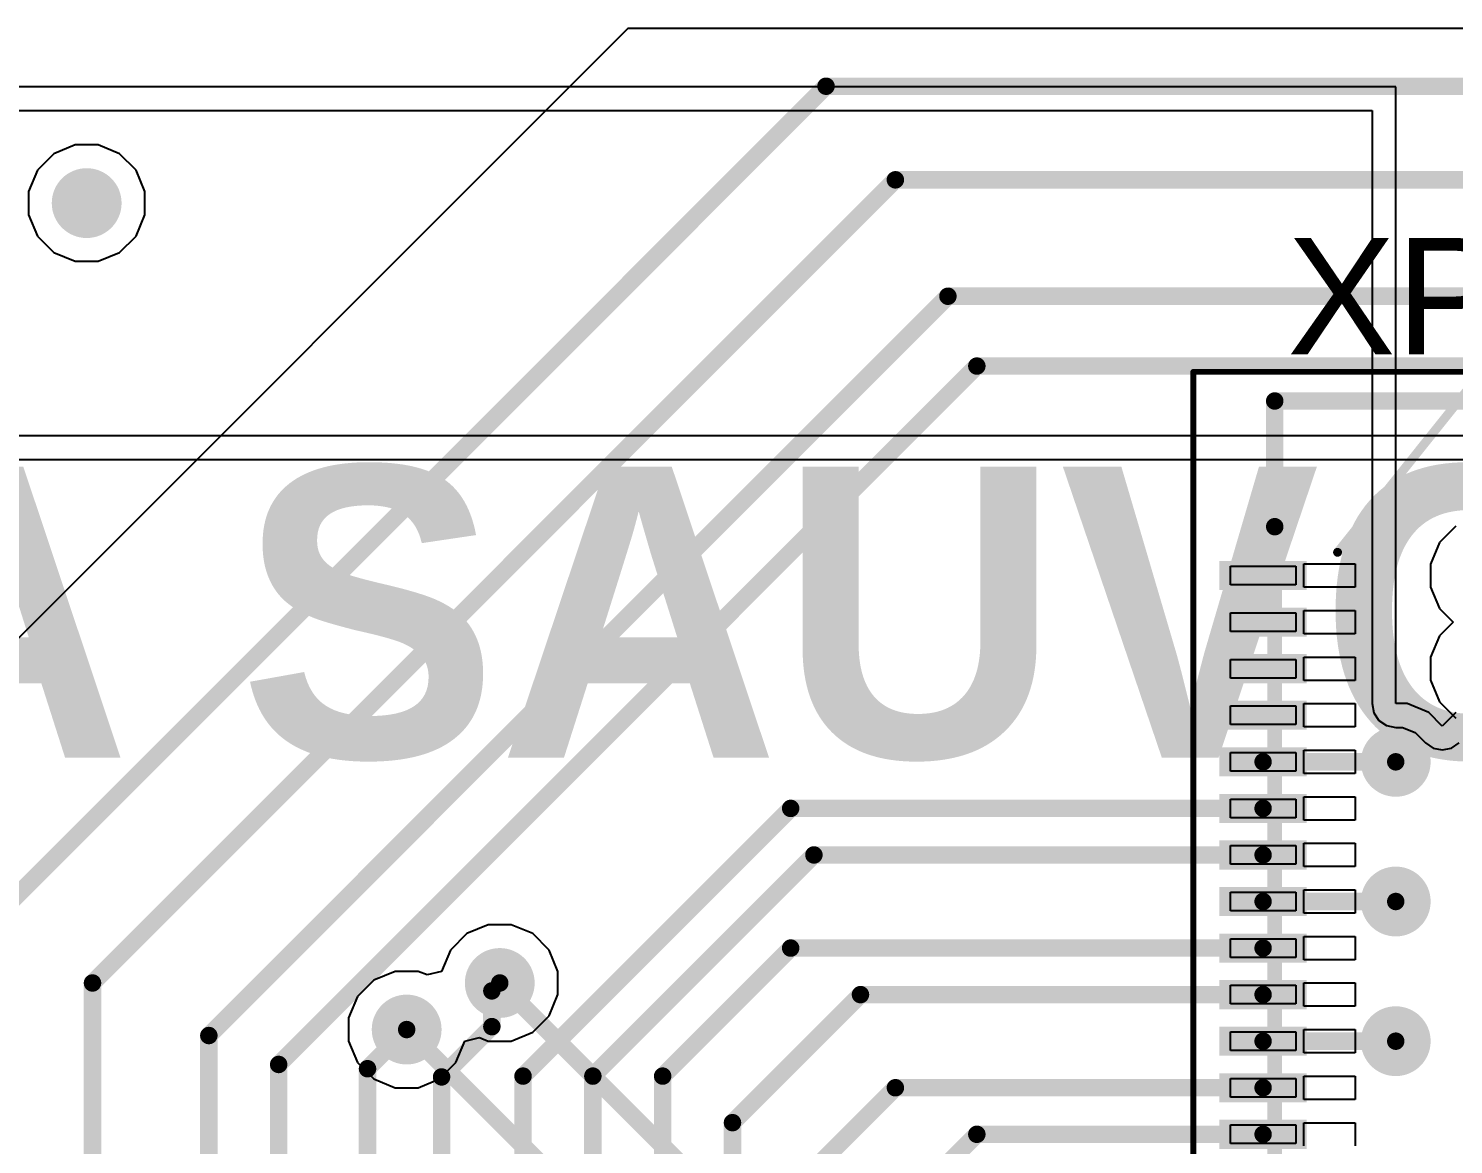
# Model space of a CAD drawing. Header units: inches. Extents: x 0 to 110, y 0 to 95.
# Drawn here: x 60.25 to 72.5, y 75.91 to 85.5 of the extents above; entities that cross this region are included whole.
import ezdxf

# ---------------------------------------------------------------- set-up
doc = ezdxf.new("R2010")
doc.units = ezdxf.units.IN
for name, color, linetype in [('Bottom Layer', 5, 'Continuous'), ('Int1', 16, 'Continuous'), ('Int2', 76, 'Continuous'), ('Mechanical 13', 56, 'Continuous'), ('Top Courtyard', 56, 'Continuous'), ('Top Layer', 1, 'Continuous'), ('Top Overlay', 2, 'Continuous'), ('Top Paste', 8, 'Continuous'), ('Top Solder', 216, 'Continuous'), ('Via Holes', 16, 'Continuous')]:
    doc.layers.add(name, color=color, linetype=linetype)
doc.styles.add('Arial', font='', dxfattribs={"height": 0.2})
doc.styles.add('Century Gothic_Bold', font='', dxfattribs={"height": 0.2})
doc.styles.get('Arial').set_extended_font_data('Arial')
doc.styles.get('Century Gothic_Bold').set_extended_font_data('Century Gothic', bold=True)

# ---------------------------------------------------------------- blocks, each defined once
blk = doc.blocks.new('DF40C_40DS_1029')
at = {"layer": 'Top Layer'}
for points in [[(-1.10000034, 1.89000003), (-0.90000074, 1.89000003), (-0.90000074, 1.18999889), (-1.10000034, 1.18999889)], [(-0.6999985999999999, 1.89000003), (-0.499999, 1.89000003), (-0.499999, 1.18999889), (-0.6999985999999999, 1.18999889)], [(-0.2999994, 1.89000003), (-0.0999998, 1.89000003), (-0.0999998, 1.18999889), (-0.2999994, 1.18999889)], [(0.0999998, 1.89000003), (0.2999994, 1.89000003), (0.2999994, 1.18999889), (0.0999998, 1.18999889)], [(0.499999, 1.89000003), (0.6999985999999999, 1.89000003), (0.6999985999999999, 1.18999889), (0.499999, 1.18999889)], [(0.90000074, 1.89000003), (1.10000034, 1.89000003), (1.10000034, 1.18999889), (0.90000074, 1.18999889)], [(1.29999994, 1.89000003), (1.49999954, 1.89000003), (1.49999954, 1.18999889), (1.29999994, 1.18999889)], [(1.69999914, 1.89000003), (1.89999874, 1.89000003), (1.89999874, 1.18999889), (1.69999914, 1.18999889)], [(2.10000088, 1.89000003), (2.30000048, 1.89000003), (2.30000048, 1.18999889), (2.10000088, 1.18999889)], [(2.50000008, 1.89000003), (2.69999968, 1.89000003), (2.69999968, 1.18999889), (2.50000008, 1.18999889)], [(2.89999928, 1.89000003), (3.09999888, 1.89000003), (3.09999888, 1.18999889), (2.89999928, 1.18999889)], [(3.300001019999999, 1.89000003), (3.50000062, 1.89000003), (3.50000062, 1.18999889), (3.300001019999999, 1.18999889)], [(3.70000022, 1.89000003), (3.89999982, 1.89000003), (3.89999982, 1.18999889), (3.70000022, 1.18999889)]]:
    blk.add_hatch(color=1, dxfattribs=at).paths.add_polyline_path(points)
at = {"layer": 'Top Solder'}
for points in [[(-1.12500156, 1.91500125), (-0.87499952, 1.91500125), (-0.87499952, 1.16499767), (-1.12500156, 1.16499767)], [(-0.72499982, 1.91500125), (-0.47499778, 1.91500125), (-0.47499778, 1.16499767), (-0.72499982, 1.16499767)], [(-0.32500062, 1.91500125), (-0.07499858, 1.91500125), (-0.07499858, 1.16499767), (-0.32500062, 1.16499767)], [(0.07499858, 1.91500125), (0.32500062, 1.91500125), (0.32500062, 1.16499767), (0.07499858, 1.16499767)], [(0.47499778, 1.91500125), (0.72499982, 1.91500125), (0.72499982, 1.16499767), (0.47499778, 1.16499767)], [(0.87499952, 1.91500125), (1.12500156, 1.91500125), (1.12500156, 1.16499767), (0.87499952, 1.16499767)], [(1.27499872, 1.91500125), (1.52500076, 1.91500125), (1.52500076, 1.16499767), (1.27499872, 1.16499767)], [(1.67499792, 1.91500125), (1.92499996, 1.91500125), (1.92499996, 1.16499767), (1.67499792, 1.16499767)], [(2.07499966, 1.91500125), (2.3250017, 1.91500125), (2.3250017, 1.16499767), (2.07499966, 1.16499767)], [(2.47499886, 1.91500125), (2.7250009, 1.91500125), (2.7250009, 1.16499767), (2.47499886, 1.16499767)], [(2.87499806, 1.91500125), (3.1250001, 1.91500125), (3.1250001, 1.16499767), (2.87499806, 1.16499767)], [(3.2749998, 1.91500125), (3.52500184, 1.91500125), (3.52500184, 1.16499767), (3.2749998, 1.16499767)], [(3.674999, 1.91500125), (3.925001039999999, 1.91500125), (3.925001039999999, 1.16499767), (3.674999, 1.16499767)]]:
    blk.add_hatch(color=216, dxfattribs=at).paths.add_polyline_path(points)
at = {"layer": 'Mechanical 13'}
for points in [[(-5.29999956, 1.43999966, 0.127, 0.127, 0), (5.29999956, 1.43999966, 0.127, 0.127, 0)], [(5.29999956, 1.43999966, 0.127, 0.127, 0), (5.29999956, -1.43999966, 0.127, 0.127, 0)], [(3.99999962, 0.90000074, 0.0762, 0.0762, 0), (6.000000699999999, -0.7000011399999999, 0.0762, 0.0762, 0)]]:
    blk.add_lwpolyline(points, format="xyseb", dxfattribs=at)
for points in [[(5.268249559999999, 1.43999966, 0.0635, 0.0635, 1), (5.33174956, 1.43999966, 0.0635, 0.0635, 1)], [(5.268249559999999, 1.43999966, 0.0635, 0.0635, 1), (5.33174956, 1.43999966, 0.0635, 0.0635, 1)], [(3.98094962, 0.90000074, 0.0381, 0.0381, 1), (4.01904962, 0.90000074, 0.0381, 0.0381, 1)]]:
    blk.add_lwpolyline(points, format="xyseb", close=True, dxfattribs=at)
at = {"layer": 'Top Courtyard'}
for points in [[(-5.549999059999999, 2.1400008, 0.0499999, 0.0499999, 0), (5.549999059999999, 2.1400008, 0.0499999, 0.0499999, 0)], [(5.549999059999999, 2.1400008, 0.0499999, 0.0499999, 0), (5.549999059999999, -2.1400008, 0.0499999, 0.0499999, 0)]]:
    blk.add_lwpolyline(points, format="xyseb", dxfattribs=at)
blk.add_lwpolyline([(5.53749972, 2.1400008, 0.02499868, 0.02499868, 1), (5.5624984, 2.1400008, 0.02499868, 0.02499868, 1)], format="xyseb", close=True, dxfattribs=at)
blk.add_lwpolyline([(5.53749972, 2.1400008, 0.02499868, 0.02499868, 1), (5.5624984, 2.1400008, 0.02499868, 0.02499868, 1)], format="xyseb", close=True, dxfattribs=at)
at = {"layer": 'Top Layer'}
for p, q in [((-1.10000034, 1.19000016), (-0.90000074, 1.19000016)), ((-0.90000074, 1.19000016), (-0.90000074, 0.75000104)), ((-0.7000011399999999, 0.75000104), (-0.7000011399999999, 1.19000016)), ((-0.7000011399999999, 1.19000016), (-0.499999, 1.19000016)), ((-0.499999, 1.19000016), (-0.499999, 0.75000104)), ((-0.2999994, 0.75000104), (-0.2999994, 1.19000016)), ((-0.2999994, 1.19000016), (-0.0999998, 1.19000016)), ((-0.2999994, 0.75000104), (-0.2999994, 1.19000016)), ((-0.2999994, 1.19000016), (-0.0999998, 1.19000016)), ((-0.2999994, 0.75000104), (-0.2999994, 1.19000016)), ((-0.2999994, 1.19000016), (-0.0999998, 1.19000016)), ((-0.0999998, 1.19000016), (-0.0999998, 0.75000104)), ((-0.0999998, 1.19000016), (-0.0999998, 0.75000104)), ((-0.0999998, 1.19000016), (-0.0999998, 0.75000104)), ((0.0999998, 0.75000104), (0.0999998, 1.19000016)), ((0.0999998, 1.19000016), (0.2999994, 1.19000016)), ((0.2999994, 1.19000016), (0.2999994, 0.75000104)), ((0.499999, 0.75000104), (0.499999, 1.19000016)), ((0.499999, 1.19000016), (0.7000011399999999, 1.19000016)), ((0.7000011399999999, 1.19000016), (0.7000011399999999, 0.75000104)), ((0.90000074, 0.75000104), (0.90000074, 1.19000016)), ((0.90000074, 1.19000016), (1.10000034, 1.19000016)), ((1.10000034, 1.19000016), (1.10000034, 0.75000104)), ((1.29999994, 0.75000104), (1.29999994, 1.19000016)), ((1.29999994, 1.19000016), (1.49999954, 1.19000016)), ((1.49999954, 1.19000016), (1.49999954, 0.75000104)), ((1.69999914, 0.75000104), (1.69999914, 1.19000016)), ((1.69999914, 1.19000016), (1.89999874, 1.19000016)), ((1.89999874, 1.19000016), (1.89999874, 0.75000104)), ((2.10000088, 0.75000104), (2.10000088, 1.19000016)), ((2.10000088, 1.19000016), (2.30000048, 1.19000016)), ((2.30000048, 1.19000016), (2.30000048, 0.75000104)), ((2.50000008, 0.75000104), (2.50000008, 1.19000016)), ((2.50000008, 1.19000016), (2.69999968, 1.19000016)), ((2.69999968, 1.19000016), (2.69999968, 0.75000104)), ((2.89999928, 0.75000104), (2.89999928, 1.19000016)), ((2.89999928, 1.19000016), (3.09999888, 1.19000016)), ((3.09999888, 1.19000016), (3.09999888, 0.75000104)), ((3.300001019999999, 0.75000104), (3.300001019999999, 1.19000016)), ((3.300001019999999, 1.19000016), (3.50000062, 1.19000016)), ((3.50000062, 1.19000016), (3.50000062, 0.75000104)), ((3.70000022, 0.75000104), (3.70000022, 1.19000016)), ((3.70000022, 1.19000016), (3.89999982, 1.19000016)), ((3.89999982, 1.19000016), (3.89999982, 0.75000104)), ((-0.90000074, 0.75000104), (-1.10000034, 0.75000104)), ((-0.499999, 0.75000104), (-0.7000011399999999, 0.75000104)), ((-0.0999998, 0.75000104), (-0.2999994, 0.75000104)), ((-0.0999998, 0.75000104), (-0.2999994, 0.75000104)), ((-0.0999998, 0.75000104), (-0.2999994, 0.75000104)), ((0.2999994, 0.75000104), (0.0999998, 0.75000104)), ((0.7000011399999999, 0.75000104), (0.499999, 0.75000104)), ((1.10000034, 0.75000104), (0.90000074, 0.75000104)), ((1.49999954, 0.75000104), (1.29999994, 0.75000104)), ((1.89999874, 0.75000104), (1.69999914, 0.75000104)), ((2.30000048, 0.75000104), (2.10000088, 0.75000104)), ((2.69999968, 0.75000104), (2.50000008, 0.75000104)), ((3.09999888, 0.75000104), (2.89999928, 0.75000104)), ((3.50000062, 0.75000104), (3.300001019999999, 0.75000104)), ((3.89999982, 0.75000104), (3.70000022, 0.75000104))]:
    blk.add_line(p, q, dxfattribs=at)
at = {"layer": 'Top Overlay'}
for points in [[(4.219999179999999, 1.43999966, 0.1499997, 0.1499997, 0), (5.29999956, 1.43999966, 0.1499997, 0.1499997, 0)], [(5.29999956, 1.43999966, 0.1499997, 0.1499997, 0), (5.29999956, -1.43999966, 0.1499997, 0.1499997, 0)]]:
    blk.add_lwpolyline(points, format="xyseb", dxfattribs=at)
for points in [[(4.18249862, 1.43999966, 0.07499858, 0.07499858, 1), (4.257499739999999, 1.43999966, 0.07499858, 0.07499858, 1)], [(5.262499, 1.43999966, 0.07499858, 0.07499858, 1), (5.33750012, 1.43999966, 0.07499858, 0.07499858, 1)], [(5.262499, 1.43999966, 0.07499858, 0.07499858, 1), (5.33750012, 1.43999966, 0.07499858, 0.07499858, 1)]]:
    blk.add_lwpolyline(points, format="xyseb", close=True, dxfattribs=at)
at = {"layer": 'Top Paste'}
for p, q in [((-1.08000038, 1.26000002), (-1.08000038, 1.8199989)), ((-1.08000038, 1.8199989), (-0.9200007, 1.8199989)), ((-0.9200007, 1.8199989), (-0.9200007, 1.26000002)), ((-0.68000118, 1.26000002), (-0.68000118, 1.8199989)), ((-0.68000118, 1.8199989), (-0.51999896, 1.8199989)), ((-0.51999896, 1.8199989), (-0.51999896, 1.26000002)), ((-0.27999944, 1.26000002), (-0.27999944, 1.8199989)), ((-0.27999944, 1.8199989), (-0.11999976, 1.8199989)), ((-0.11999976, 1.8199989), (-0.11999976, 1.26000002)), ((0.11999976, 1.26000002), (0.11999976, 1.8199989)), ((0.11999976, 1.8199989), (0.27999944, 1.8199989)), ((0.27999944, 1.8199989), (0.27999944, 1.26000002)), ((0.51999896, 1.26000002), (0.51999896, 1.8199989)), ((0.51999896, 1.8199989), (0.68000118, 1.8199989)), ((0.68000118, 1.8199989), (0.68000118, 1.26000002)), ((0.9200007, 1.26000002), (0.9200007, 1.8199989)), ((0.9200007, 1.8199989), (1.08000038, 1.8199989)), ((1.08000038, 1.8199989), (1.08000038, 1.26000002)), ((1.3199999, 1.26000002), (1.3199999, 1.8199989)), ((1.3199999, 1.8199989), (1.47999958, 1.8199989)), ((1.47999958, 1.8199989), (1.47999958, 1.26000002)), ((1.7199991, 1.26000002), (1.7199991, 1.8199989)), ((1.7199991, 1.8199989), (1.87999878, 1.8199989)), ((1.87999878, 1.8199989), (1.87999878, 1.26000002)), ((2.12000084, 1.26000002), (2.12000084, 1.8199989)), ((2.12000084, 1.8199989), (2.28000052, 1.8199989)), ((2.28000052, 1.8199989), (2.28000052, 1.26000002)), ((2.52000004, 1.26000002), (2.52000004, 1.8199989)), ((2.52000004, 1.8199989), (2.67999972, 1.8199989)), ((2.67999972, 1.8199989), (2.67999972, 1.26000002)), ((2.91999924, 1.26000002), (2.91999924, 1.8199989)), ((2.91999924, 1.8199989), (3.07999892, 1.8199989)), ((3.07999892, 1.8199989), (3.07999892, 1.26000002)), ((3.32000098, 1.26000002), (3.32000098, 1.8199989)), ((3.32000098, 1.8199989), (3.48000066, 1.8199989)), ((3.48000066, 1.8199989), (3.48000066, 1.26000002)), ((3.72000018, 1.26000002), (3.72000018, 1.8199989)), ((3.72000018, 1.8199989), (3.87999986, 1.8199989)), ((3.87999986, 1.8199989), (3.87999986, 1.26000002)), ((-0.9200007, 1.26000002), (-1.08000038, 1.26000002)), ((-0.51999896, 1.26000002), (-0.68000118, 1.26000002)), ((-0.11999976, 1.26000002), (-0.27999944, 1.26000002)), ((0.27999944, 1.26000002), (0.11999976, 1.26000002)), ((0.68000118, 1.26000002), (0.51999896, 1.26000002)), ((1.08000038, 1.26000002), (0.9200007, 1.26000002)), ((1.47999958, 1.26000002), (1.3199999, 1.26000002)), ((1.87999878, 1.26000002), (1.7199991, 1.26000002)), ((2.28000052, 1.26000002), (2.12000084, 1.26000002)), ((2.67999972, 1.26000002), (2.52000004, 1.26000002)), ((3.07999892, 1.26000002), (2.91999924, 1.26000002)), ((3.48000066, 1.26000002), (3.32000098, 1.26000002)), ((3.87999986, 1.26000002), (3.72000018, 1.26000002))]:
    blk.add_line(p, q, dxfattribs=at)

msp = doc.modelspace()

# ---------------------------------------------------------------- hatches: boundary and pattern name
at = {"layer": 'Bottom Layer'}
h = msp.add_hatch(color=5, dxfattribs=at)
edge = h.paths.add_edge_path()
edge.add_arc((60.75004868, 84.0000606), 0.2999994, 0, 360)
h = msp.add_hatch(color=5, dxfattribs=at)
edge = h.paths.add_edge_path()
edge.add_arc((72.00000078, 79.19999908), 0.2999994, 0, 360)
h = msp.add_hatch(color=5, dxfattribs=at)
edge = h.paths.add_edge_path()
edge.add_arc((72.00000078, 77.99999894), 0.2999994, 0, 360)
h = msp.add_hatch(color=5, dxfattribs=at)
edge = h.paths.add_edge_path()
edge.add_arc((64.30000094, 77.30000034), 0.2999994, 0, 360)
h = msp.add_hatch(color=5, dxfattribs=at)
edge = h.paths.add_edge_path()
edge.add_arc((63.5, 76.90000114), 0.2999994, 0, 360)
h = msp.add_hatch(color=5, dxfattribs=at)
edge = h.paths.add_edge_path()
edge.add_arc((72.00000078, 76.7999988), 0.2999994, 0, 360)
at = {"layer": 'Int1'}
h = msp.add_hatch(color=16, dxfattribs=at)
edge = h.paths.add_edge_path()
edge.add_arc((60.75004868, 84.0000606), 0.2999994, 0, 360)
h = msp.add_hatch(color=16, dxfattribs=at)
edge = h.paths.add_edge_path()
edge.add_arc((72.00000078, 79.19999908), 0.2999994, 0, 360)
h = msp.add_hatch(color=16, dxfattribs=at)
edge = h.paths.add_edge_path()
edge.add_arc((72.00000078, 77.99999894), 0.2999994, 0, 360)
h = msp.add_hatch(color=16, dxfattribs=at)
edge = h.paths.add_edge_path()
edge.add_arc((64.30000094, 77.30000034), 0.2999994, 0, 360)
h = msp.add_hatch(color=16, dxfattribs=at)
edge = h.paths.add_edge_path()
edge.add_arc((63.5, 76.90000114), 0.2999994, 0, 360)
h = msp.add_hatch(color=16, dxfattribs=at)
edge = h.paths.add_edge_path()
edge.add_arc((72.00000078, 76.7999988), 0.2999994, 0, 360)
at = {"layer": 'Int2'}
h = msp.add_hatch(color=76, dxfattribs=at)
edge = h.paths.add_edge_path()
edge.add_arc((60.75004868, 84.0000606), 0.2999994, 0, 360)
h = msp.add_hatch(color=76, dxfattribs=at)
edge = h.paths.add_edge_path()
edge.add_arc((72.00000078, 79.19999908), 0.2999994, 0, 360)
h = msp.add_hatch(color=76, dxfattribs=at)
edge = h.paths.add_edge_path()
edge.add_arc((72.00000078, 77.99999894), 0.2999994, 0, 360)
h = msp.add_hatch(color=76, dxfattribs=at)
edge = h.paths.add_edge_path()
edge.add_arc((64.30000094, 77.30000034), 0.2999994, 0, 360)
h = msp.add_hatch(color=76, dxfattribs=at)
edge = h.paths.add_edge_path()
edge.add_arc((63.5, 76.90000114), 0.2999994, 0, 360)
h = msp.add_hatch(color=76, dxfattribs=at)
edge = h.paths.add_edge_path()
edge.add_arc((72.00000078, 76.7999988), 0.2999994, 0, 360)
at = {"layer": 'Top Layer'}
h = msp.add_hatch(color=1, dxfattribs=at)
edge = h.paths.add_edge_path()
edge.add_arc((60.75004868, 84.0000606), 0.2999994, 0, 360)
h = msp.add_hatch(color=1, dxfattribs=at)
edge = h.paths.add_edge_path()
edge.add_arc((72.00000078, 79.19999908), 0.2999994, 0, 360)
h = msp.add_hatch(color=1, dxfattribs=at)
edge = h.paths.add_edge_path()
edge.add_arc((72.00000078, 77.99999894), 0.2999994, 0, 360)
h = msp.add_hatch(color=1, dxfattribs=at)
edge = h.paths.add_edge_path()
edge.add_arc((64.30000094, 77.30000034), 0.2999994, 0, 360)
h = msp.add_hatch(color=1, dxfattribs=at)
edge = h.paths.add_edge_path()
edge.add_arc((63.5, 76.90000114), 0.2999994, 0, 360)
h = msp.add_hatch(color=1, dxfattribs=at)
edge = h.paths.add_edge_path()
edge.add_arc((72.00000078, 76.7999988), 0.2999994, 0, 360)
at = {"layer": 'Via Holes'}
h = msp.add_hatch(color=7, dxfattribs=at)
edge = h.paths.add_edge_path()
edge.add_arc((60.75004868, 84.0000606), 0.1499997, 0, 360)
h = msp.add_hatch(color=7, dxfattribs=at)
edge = h.paths.add_edge_path()
edge.add_arc((72.00000078, 79.19999908), 0.1499997, 0, 360)
h = msp.add_hatch(color=7, dxfattribs=at)
edge = h.paths.add_edge_path()
edge.add_arc((72.00000078, 77.99999894), 0.1499997, 0, 360)
h = msp.add_hatch(color=7, dxfattribs=at)
edge = h.paths.add_edge_path()
edge.add_arc((64.30000094, 77.30000034), 0.1499997, 0, 360)
h = msp.add_hatch(color=7, dxfattribs=at)
edge = h.paths.add_edge_path()
edge.add_arc((63.5, 76.90000114), 0.1499997, 0, 360)
h = msp.add_hatch(color=7, dxfattribs=at)
edge = h.paths.add_edge_path()
edge.add_arc((72.00000078, 76.7999988), 0.1499997, 0, 360)

# ---------------------------------------------------------------- linework, layer by layer
at = {"layer": 'Bottom Layer'}
for points in [[(64.30000094, 77.30000034, 0.1499997, 0.1499997, 0), (69.5000007, 72.10000058, 0.1499997, 0.1499997, 0)], [(63.5, 76.90000114, 0.1499997, 0.1499997, 0), (69.2000013, 71.19999983999999, 0.1499997, 0.1499997, 0)]]:
    msp.add_lwpolyline(points, format="xyseb", dxfattribs=at)
for points in [[(64.26250037999999, 77.30000034, 0.07499858, 0.07499858, 1), (64.3375015, 77.30000034, 0.07499858, 0.07499858, 1)], [(63.46249943999999, 76.90000114, 0.07499858, 0.07499858, 1), (63.53750056, 76.90000114, 0.07499858, 0.07499858, 1)]]:
    msp.add_lwpolyline(points, format="xyseb", close=True, dxfattribs=at)
at = {"layer": 'Int1'}
for p, q in [((72.00000078, 85.00000018), (51.50000113999999, 85.00000018)), ((72.00000078, 79.69999807999999), (72.00000078, 85.00000018)), ((51.58446883999999, 84.79608136), (71.79608196, 84.79608136)), ((71.79608196, 84.79608136), (71.79608196, 79.69999807999999)), ((60.65059244, 84.50005959999999), (60.4668209, 84.42394087999999)), ((60.84950492, 84.50005959999999), (60.65059244, 84.50005959999999)), ((61.03327646, 84.42394087999999), (60.84950492, 84.50005959999999)), ((60.4668209, 84.42394087999999), (60.3261684, 84.28328837999999)), ((61.17392896, 84.28328837999999), (61.03327646, 84.42394087999999)), ((60.3261684, 84.28328837999999), (60.25004968, 84.09951683999999)), ((61.25004768, 84.09951683999999), (61.17392896, 84.28328837999999)), ((60.25004968, 84.09951683999999), (60.25004968, 83.90060435999999)), ((61.25004768, 83.90060435999999), (61.25004768, 84.09951683999999)), ((60.25004968, 83.90060435999999), (60.3261684, 83.71683282)), ((61.17392896, 83.71683282), (61.25004768, 83.90060435999999)), ((60.3261684, 83.71683282), (60.4668209, 83.57618031999999)), ((61.03327646, 83.57618031999999), (61.17392896, 83.71683282)), ((60.4668209, 83.57618031999999), (60.65059244, 83.5000616)), ((60.84950492, 83.5000616), (61.03327646, 83.57618031999999)), ((60.65059244, 83.5000616), (60.84950492, 83.5000616)), ((71.79608196, 79.69999807999999), (71.8116039, 79.62196166)), ((71.8116039, 79.62196166), (71.85580752, 79.55580482)), ((72.09945701999999, 79.69999807999999), (72.00000078, 79.69999807999999)), ((72.28322855999998, 79.62387936), (72.09945701999999, 79.69999807999999)), ((72.39999998, 79.50710794), (72.28322855999998, 79.62387936)), ((72.5167714, 79.62387936), (72.39999998, 79.50710794)), ((71.85580752, 79.55580482), (71.92196435999999, 79.51160119999999)), ((71.92196435999999, 79.51160119999999), (72.00000078, 79.49607925999999)), ((72.00000078, 79.49607925999999), (72.0588983, 79.49607925999999)), ((72.0588983, 79.49607925999999), (72.16771698, 79.45100441999999)), ((72.16771698, 79.45100441999999), (72.25580672, 79.36291468)), ((72.25580672, 79.36291468), (72.32196355999999, 79.31871106)), ((72.4780364, 79.31871106), (72.54419323999998, 79.36291468)), ((72.32196355999999, 79.31871106), (72.39999998, 79.30318658)), ((72.39999998, 79.30318658), (72.4780364, 79.31871106)), ((64.2005447, 77.79999934), (64.01677316, 77.72388062)), ((64.39945718, 77.79999934), (64.2005447, 77.79999934)), ((64.58322872, 77.72388062), (64.39945718, 77.79999934)), ((64.01677316, 77.72388062), (63.87612066, 77.58322811999999)), ((64.72388122, 77.58322811999999), (64.58322872, 77.72388062)), ((63.87612066, 77.58322811999999), (63.80000194, 77.39945912)), ((64.79999993999999, 77.39945657999999), (64.72388122, 77.58322811999999)), ((63.40054376, 77.40000013999999), (63.21677222, 77.32388141999999)), ((63.59945623999999, 77.40000013999999), (63.40054376, 77.40000013999999)), ((63.67500092, 77.36870988), (63.59945623999999, 77.40000013999999)), ((63.80000194, 77.39945912), (63.67500092, 77.36870988)), ((64.79999993999999, 77.20054409999999), (64.79999993999999, 77.39945657999999)), ((63.21677222, 77.32388141999999), (63.07611972, 77.18322891999999)), ((63.07611972, 77.18322891999999), (63.000001, 76.99945738)), ((64.72388122, 77.01677255999999), (64.79999993999999, 77.20054409999999)), ((63.000001, 76.99945738), (63.000001, 76.80054489999999)), ((64.58322872, 76.87612005999999), (64.72388122, 77.01677255999999)), ((63.000001, 76.80054489999999), (63.07611972, 76.61677336)), ((63.92388027999999, 76.61677336), (63.999999, 76.80054236)), ((63.999999, 76.80054236), (64.12500001999999, 76.8312916)), ((64.12500001999999, 76.8312916), (64.2005447, 76.80000134)), ((64.2005447, 76.80000134), (64.39945718, 76.80000134)), ((64.39945718, 76.80000134), (64.58322872, 76.87612005999999)), ((63.07611972, 76.61677336), (63.21677222, 76.47612086)), ((63.78322778, 76.47612086), (63.92388027999999, 76.61677336)), ((63.21677222, 76.47612086), (63.40054376, 76.40000214)), ((63.59945623999999, 76.40000214), (63.78322778, 76.47612086)), ((63.40054376, 76.40000214), (63.59945623999999, 76.40000214))]:
    msp.add_line(p, q, dxfattribs=at)
at = {"layer": 'Int2'}
for p, q in [((75.24999681999999, 82.00000109999999), (50.75000009999999, 82.00000109999999)), ((50.75000009999999, 81.79608228), (75.16553166, 81.79608228)), ((72.5167714, 81.22388124), (72.3761189, 81.08322874)), ((72.3761189, 81.08322874), (72.30000018, 80.89945719999999)), ((72.30000018, 80.89945719999999), (72.30000018, 80.70054472)), ((72.30000018, 80.70054472), (72.3761189, 80.51677317999999)), ((72.3761189, 80.51677317999999), (72.49289032, 80.40000176)), ((72.49289032, 80.40000176), (72.3761189, 80.28322779999999)), ((72.3761189, 80.28322779999999), (72.30000018, 80.09945626)), ((72.30000018, 80.09945626), (72.30000018, 79.90054377999999)), ((72.30000018, 79.90054377999999), (72.3761189, 79.71677224)), ((72.3761189, 79.71677224), (72.5167714, 79.57611974)), ((64.2005447, 77.79999934), (64.01677316, 77.72388062)), ((64.39945718, 77.79999934), (64.2005447, 77.79999934)), ((64.58322872, 77.72388062), (64.39945718, 77.79999934)), ((64.01677316, 77.72388062), (63.87612066, 77.58322811999999)), ((64.72388122, 77.58322811999999), (64.58322872, 77.72388062)), ((63.87612066, 77.58322811999999), (63.80000194, 77.39945912)), ((64.79999993999999, 77.39945657999999), (64.72388122, 77.58322811999999)), ((63.40054376, 77.40000013999999), (63.21677222, 77.32388141999999)), ((63.59945623999999, 77.40000013999999), (63.40054376, 77.40000013999999)), ((63.67500092, 77.36870988), (63.59945623999999, 77.40000013999999)), ((63.80000194, 77.39945912), (63.67500092, 77.36870988)), ((64.79999993999999, 77.20054409999999), (64.79999993999999, 77.39945657999999)), ((63.21677222, 77.32388141999999), (63.07611972, 77.18322891999999)), ((63.07611972, 77.18322891999999), (63.000001, 76.99945738)), ((64.72388122, 77.01677255999999), (64.79999993999999, 77.20054409999999)), ((63.000001, 76.99945738), (63.000001, 76.80054489999999)), ((64.58322872, 76.87612005999999), (64.72388122, 77.01677255999999)), ((63.000001, 76.80054489999999), (63.07611972, 76.61677336)), ((63.92388027999999, 76.61677336), (63.999999, 76.80054236)), ((63.999999, 76.80054236), (64.12500001999999, 76.8312916)), ((64.12500001999999, 76.8312916), (64.2005447, 76.80000134)), ((64.2005447, 76.80000134), (64.39945718, 76.80000134)), ((64.39945718, 76.80000134), (64.58322872, 76.87612005999999)), ((63.07611972, 76.61677336), (63.21677222, 76.47612086)), ((63.78322778, 76.47612086), (63.92388027999999, 76.61677336)), ((63.21677222, 76.47612086), (63.40054376, 76.40000214)), ((63.59945623999999, 76.40000214), (63.78322778, 76.47612086)), ((63.40054376, 76.40000214), (63.59945623999999, 76.40000214))]:
    msp.add_line(p, q, dxfattribs=at)
at = {"layer": 'Top Layer'}
for p, q in [((65.39999874, 85.49999917999999), (59.20000098, 79.30000142)), ((82.50000263999999, 85.49999917999999), (65.39999874, 85.49999917999999))]:
    msp.add_line(p, q, dxfattribs=at)
for points in [[(59.52499906, 77.42499882, 0.1499997, 0.1499997, 0), (67.10400345999999, 85.00400322, 0.1499997, 0.1499997, 0)], [(67.10400345999999, 85.00400322, 0.1499997, 0.1499997, 0), (83.85662171999999, 85.00400322, 0.1499997, 0.1499997, 0)], [(60.80000032, 77.30000034, 0.1499997, 0.1499997, 0), (67.69999922, 84.19999924, 0.1499997, 0.1499997, 0)], [(67.69999922, 84.19999924, 0.1499997, 0.1499997, 0), (79.82500164, 84.19999924, 0.1499997, 0.1499997, 0)], [(61.80000086, 76.84853057999999, 0.1499997, 0.1499997, 0), (68.15147152, 83.20000123999999, 0.1499997, 0.1499997, 0)], [(68.15147152, 83.20000123999999, 0.1499997, 0.1499997, 0), (75.29999925999999, 83.20000123999999, 0.1499997, 0.1499997, 0)], [(62.39999966, 76.60000174, 0.1499997, 0.1499997, 0), (68.40000035999999, 82.60000244, 0.1499997, 0.1499997, 0)], [(68.40000035999999, 82.60000244, 0.1499997, 0.1499997, 0), (74.99999986, 82.60000244, 0.1499997, 0.1499997, 0)], [(70.86000051999999, 79.20000162, 0.1499997, 0.1499997, 0), (70.86000306, 79.19999908, 0.1499997, 0.1499997, 0)], [(70.86000306, 79.19999908, 0.1499997, 0.1499997, 0), (72.00000078, 79.19999908, 0.1499997, 0.1499997, 0)], [(64.50000054, 76.4999994, 0.1499997, 0.1499997, 0), (66.80000102, 78.79999988, 0.1499997, 0.1499997, 0)], [(66.80000102, 78.79999988, 0.1499997, 0.1499997, 0), (70.86000051999999, 78.79999988, 0.1499997, 0.1499997, 0)], [(65.10000188, 76.50000194, 0.1499997, 0.1499997, 0), (67.00000062, 78.40000067999999, 0.1499997, 0.1499997, 0)], [(67.00000062, 78.40000067999999, 0.1499997, 0.1499997, 0), (70.86000051999999, 78.40000067999999, 0.1499997, 0.1499997, 0)], [(70.86000051999999, 78.00000148, 0.1499997, 0.1499997, 0), (70.86000306, 77.99999894, 0.1499997, 0.1499997, 0)], [(70.86000306, 77.99999894, 0.1499997, 0.1499997, 0), (72.00000078, 77.99999894, 0.1499997, 0.1499997, 0)], [(65.70000068, 76.50000194, 0.1499997, 0.1499997, 0), (66.80000102, 77.60000228, 0.1499997, 0.1499997, 0)], [(66.80000102, 77.60000228, 0.1499997, 0.1499997, 0), (70.85999797999999, 77.60000228, 0.1499997, 0.1499997, 0)], [(70.85999797999999, 77.60000228, 0.1499997, 0.1499997, 0), (70.86000051999999, 77.59999974, 0.1499997, 0.1499997, 0)], [(60.80000032, 53.20000027999999, 0.1499997, 0.1499997, 0), (60.80000032, 77.30000034, 0.1499997, 0.1499997, 0)], [(64.23210928, 77.23210868, 0.1499997, 0.1499997, 0), (64.30000094, 77.30000034, 0.1499997, 0.1499997, 0)], [(64.23210928, 76.92500236000001, 0.1499997, 0.1499997, 0), (64.23210928, 77.23210868, 0.1499997, 0.1499997, 0)], [(66.30000202, 76.10000274000001, 0.1499997, 0.1499997, 0), (67.39999981999999, 77.20000054, 0.1499997, 0.1499997, 0)], [(67.39999981999999, 77.20000054, 0.1499997, 0.1499997, 0), (70.86000051999999, 77.20000054, 0.1499997, 0.1499997, 0)], [(61.80000086, 53.10000048, 0.1499997, 0.1499997, 0), (61.80000086, 76.84853057999999, 0.1499997, 0.1499997, 0)], [(63.16359985999999, 76.56360099999999, 0.1499997, 0.1499997, 0), (63.5, 76.90000114, 0.1499997, 0.1499997, 0)], [(63.79999939999999, 76.49289248, 0.1499997, 0.1499997, 0), (64.23210928, 76.92500236000001, 0.1499997, 0.1499997, 0)], [(70.86000051999999, 76.80000134, 0.1499997, 0.1499997, 0), (70.86000306, 76.7999988, 0.1499997, 0.1499997, 0)], [(70.86000306, 76.7999988, 0.1499997, 0.1499997, 0), (72.00000078, 76.7999988, 0.1499997, 0.1499997, 0)], [(62.39999966, 52.50000168, 0.1499997, 0.1499997, 0), (62.39999966, 76.60000174, 0.1499997, 0.1499997, 0)], [(63.16359985999999, 62.56188656, 0.1499997, 0.1499997, 0), (63.16359985999999, 76.56360099999999, 0.1499997, 0.1499997, 0)], [(63.79999939999999, 62.82549029999999, 0.1499997, 0.1499997, 0), (63.79999939999999, 76.49289248, 0.1499997, 0.1499997, 0)], [(64.50000054, 63.02548482, 0.1499997, 0.1499997, 0), (64.50000054, 76.4999994, 0.1499997, 0.1499997, 0)], [(65.10000188, 63.32548676, 0.1499997, 0.1499997, 0), (65.10000188, 76.50000194, 0.1499997, 0.1499997, 0)], [(65.70000068, 63.62548616, 0.1499997, 0.1499997, 0), (65.70000068, 76.50000194, 0.1499997, 0.1499997, 0)], [(66.90000082, 75.6000012, 0.1499997, 0.1499997, 0), (67.70000175999999, 76.40000214, 0.1499997, 0.1499997, 0)], [(67.70000175999999, 76.40000214, 0.1499997, 0.1499997, 0), (70.86000051999999, 76.40000214, 0.1499997, 0.1499997, 0)], [(66.30000202, 63.82549083999999, 0.1499997, 0.1499997, 0), (66.30000202, 76.10000274000001, 0.1499997, 0.1499997, 0)], [(67.50000216, 75.10000219999999, 0.1499997, 0.1499997, 0), (68.40000035999999, 76.00000039999999, 0.1499997, 0.1499997, 0)], [(68.40000035999999, 76.00000039999999, 0.1499997, 0.1499997, 0), (70.86000051999999, 76.00000039999999, 0.1499997, 0.1499997, 0)]]:
    msp.add_lwpolyline(points, format="xyseb", dxfattribs=at)
for points in [[(67.0665029, 85.00400322, 0.07499858, 0.07499858, 1), (67.14150401999999, 85.00400322, 0.07499858, 0.07499858, 1)], [(67.0665029, 85.00400322, 0.07499858, 0.07499858, 1), (67.14150401999999, 85.00400322, 0.07499858, 0.07499858, 1)], [(67.66249866, 84.19999924, 0.07499858, 0.07499858, 1), (67.73749978000001, 84.19999924, 0.07499858, 0.07499858, 1)], [(67.66249866, 84.19999924, 0.07499858, 0.07499858, 1), (67.73749978000001, 84.19999924, 0.07499858, 0.07499858, 1)], [(68.11397095999999, 83.20000123999999, 0.07499858, 0.07499858, 1), (68.18897208, 83.20000123999999, 0.07499858, 0.07499858, 1)], [(68.11397095999999, 83.20000123999999, 0.07499858, 0.07499858, 1), (68.18897208, 83.20000123999999, 0.07499858, 0.07499858, 1)], [(68.3624998, 82.60000244, 0.07499858, 0.07499858, 1), (68.43750092, 82.60000244, 0.07499858, 0.07499858, 1)], [(68.3624998, 82.60000244, 0.07499858, 0.07499858, 1), (68.43750092, 82.60000244, 0.07499858, 0.07499858, 1)], [(70.82249996, 79.20000162, 0.07499858, 0.07499858, 1), (70.89750108, 79.20000162, 0.07499858, 0.07499858, 1)], [(70.8225025, 79.19999908, 0.07499858, 0.07499858, 1), (70.89750362, 79.19999908, 0.07499858, 0.07499858, 1)], [(70.8225025, 79.19999908, 0.07499858, 0.07499858, 1), (70.89750362, 79.19999908, 0.07499858, 0.07499858, 1)], [(71.96250022, 79.19999908, 0.07499858, 0.07499858, 1), (72.03750133999999, 79.19999908, 0.07499858, 0.07499858, 1)], [(66.76250046, 78.79999988, 0.07499858, 0.07499858, 1), (66.83750158, 78.79999988, 0.07499858, 0.07499858, 1)], [(66.76250046, 78.79999988, 0.07499858, 0.07499858, 1), (66.83750158, 78.79999988, 0.07499858, 0.07499858, 1)], [(70.82249996, 78.79999988, 0.07499858, 0.07499858, 1), (70.89750108, 78.79999988, 0.07499858, 0.07499858, 1)], [(66.96250006, 78.40000067999999, 0.07499858, 0.07499858, 1), (67.03750117999999, 78.40000067999999, 0.07499858, 0.07499858, 1)], [(66.96250006, 78.40000067999999, 0.07499858, 0.07499858, 1), (67.03750117999999, 78.40000067999999, 0.07499858, 0.07499858, 1)], [(70.82249996, 78.40000067999999, 0.07499858, 0.07499858, 1), (70.89750108, 78.40000067999999, 0.07499858, 0.07499858, 1)], [(70.82249996, 78.00000148, 0.07499858, 0.07499858, 1), (70.89750108, 78.00000148, 0.07499858, 0.07499858, 1)], [(70.8225025, 77.99999894, 0.07499858, 0.07499858, 1), (70.89750362, 77.99999894, 0.07499858, 0.07499858, 1)], [(70.8225025, 77.99999894, 0.07499858, 0.07499858, 1), (70.89750362, 77.99999894, 0.07499858, 0.07499858, 1)], [(71.96250022, 77.99999894, 0.07499858, 0.07499858, 1), (72.03750133999999, 77.99999894, 0.07499858, 0.07499858, 1)], [(66.76250046, 77.60000228, 0.07499858, 0.07499858, 1), (66.83750158, 77.60000228, 0.07499858, 0.07499858, 1)], [(66.76250046, 77.60000228, 0.07499858, 0.07499858, 1), (66.83750158, 77.60000228, 0.07499858, 0.07499858, 1)], [(70.82249741999999, 77.60000228, 0.07499858, 0.07499858, 1), (70.89749854, 77.60000228, 0.07499858, 0.07499858, 1)], [(70.82249741999999, 77.60000228, 0.07499858, 0.07499858, 1), (70.89749854, 77.60000228, 0.07499858, 0.07499858, 1)], [(70.82249996, 77.59999974, 0.07499858, 0.07499858, 1), (70.89750108, 77.59999974, 0.07499858, 0.07499858, 1)], [(60.76249976, 77.30000034, 0.07499858, 0.07499858, 1), (60.83750087999999, 77.30000034, 0.07499858, 0.07499858, 1)], [(60.76249976, 77.30000034, 0.07499858, 0.07499858, 1), (60.83750087999999, 77.30000034, 0.07499858, 0.07499858, 1)], [(64.19460872, 77.23210868, 0.07499858, 0.07499858, 1), (64.26960984, 77.23210868, 0.07499858, 0.07499858, 1)], [(64.19460872, 77.23210868, 0.07499858, 0.07499858, 1), (64.26960984, 77.23210868, 0.07499858, 0.07499858, 1)], [(64.26250037999999, 77.30000034, 0.07499858, 0.07499858, 1), (64.3375015, 77.30000034, 0.07499858, 0.07499858, 1)], [(67.36249925999999, 77.20000054, 0.07499858, 0.07499858, 1), (67.43750037999999, 77.20000054, 0.07499858, 0.07499858, 1)], [(67.36249925999999, 77.20000054, 0.07499858, 0.07499858, 1), (67.43750037999999, 77.20000054, 0.07499858, 0.07499858, 1)], [(70.82249996, 77.20000054, 0.07499858, 0.07499858, 1), (70.89750108, 77.20000054, 0.07499858, 0.07499858, 1)], [(61.7625003, 76.84853057999999, 0.07499858, 0.07499858, 1), (61.83750142, 76.84853057999999, 0.07499858, 0.07499858, 1)], [(61.7625003, 76.84853057999999, 0.07499858, 0.07499858, 1), (61.83750142, 76.84853057999999, 0.07499858, 0.07499858, 1)], [(63.46249943999999, 76.90000114, 0.07499858, 0.07499858, 1), (63.53750056, 76.90000114, 0.07499858, 0.07499858, 1)], [(64.19460872, 76.92500236000001, 0.07499858, 0.07499858, 1), (64.26960984, 76.92500236000001, 0.07499858, 0.07499858, 1)], [(64.19460872, 76.92500236000001, 0.07499858, 0.07499858, 1), (64.26960984, 76.92500236000001, 0.07499858, 0.07499858, 1)], [(70.82249996, 76.80000134, 0.07499858, 0.07499858, 1), (70.89750108, 76.80000134, 0.07499858, 0.07499858, 1)], [(70.8225025, 76.7999988, 0.07499858, 0.07499858, 1), (70.89750362, 76.7999988, 0.07499858, 0.07499858, 1)], [(70.8225025, 76.7999988, 0.07499858, 0.07499858, 1), (70.89750362, 76.7999988, 0.07499858, 0.07499858, 1)], [(71.96250022, 76.7999988, 0.07499858, 0.07499858, 1), (72.03750133999999, 76.7999988, 0.07499858, 0.07499858, 1)], [(62.3624991, 76.60000174, 0.07499858, 0.07499858, 1), (62.43750021999999, 76.60000174, 0.07499858, 0.07499858, 1)], [(62.3624991, 76.60000174, 0.07499858, 0.07499858, 1), (62.43750021999999, 76.60000174, 0.07499858, 0.07499858, 1)], [(63.12609929999999, 76.56360099999999, 0.07499858, 0.07499858, 1), (63.20110042, 76.56360099999999, 0.07499858, 0.07499858, 1)], [(63.12609929999999, 76.56360099999999, 0.07499858, 0.07499858, 1), (63.20110042, 76.56360099999999, 0.07499858, 0.07499858, 1)], [(63.76249884, 76.49289248, 0.07499858, 0.07499858, 1), (63.83749996, 76.49289248, 0.07499858, 0.07499858, 1)], [(63.76249884, 76.49289248, 0.07499858, 0.07499858, 1), (63.83749996, 76.49289248, 0.07499858, 0.07499858, 1)], [(64.46249998, 76.4999994, 0.07499858, 0.07499858, 1), (64.53750109999999, 76.4999994, 0.07499858, 0.07499858, 1)], [(64.46249998, 76.4999994, 0.07499858, 0.07499858, 1), (64.53750109999999, 76.4999994, 0.07499858, 0.07499858, 1)], [(65.06250132, 76.50000194, 0.07499858, 0.07499858, 1), (65.13750244, 76.50000194, 0.07499858, 0.07499858, 1)], [(65.06250132, 76.50000194, 0.07499858, 0.07499858, 1), (65.13750244, 76.50000194, 0.07499858, 0.07499858, 1)], [(65.66250012, 76.50000194, 0.07499858, 0.07499858, 1), (65.73750124, 76.50000194, 0.07499858, 0.07499858, 1)], [(65.66250012, 76.50000194, 0.07499858, 0.07499858, 1), (65.73750124, 76.50000194, 0.07499858, 0.07499858, 1)], [(67.6625012, 76.40000214, 0.07499858, 0.07499858, 1), (67.73750232, 76.40000214, 0.07499858, 0.07499858, 1)], [(67.6625012, 76.40000214, 0.07499858, 0.07499858, 1), (67.73750232, 76.40000214, 0.07499858, 0.07499858, 1)], [(70.82249996, 76.40000214, 0.07499858, 0.07499858, 1), (70.89750108, 76.40000214, 0.07499858, 0.07499858, 1)], [(66.26250146, 76.10000274000001, 0.07499858, 0.07499858, 1), (66.33750257999999, 76.10000274000001, 0.07499858, 0.07499858, 1)], [(66.26250146, 76.10000274000001, 0.07499858, 0.07499858, 1), (66.33750257999999, 76.10000274000001, 0.07499858, 0.07499858, 1)], [(68.3624998, 76.00000039999999, 0.07499858, 0.07499858, 1), (68.43750092, 76.00000039999999, 0.07499858, 0.07499858, 1)], [(68.3624998, 76.00000039999999, 0.07499858, 0.07499858, 1), (68.43750092, 76.00000039999999, 0.07499858, 0.07499858, 1)], [(70.82249996, 76.00000039999999, 0.07499858, 0.07499858, 1), (70.89750108, 76.00000039999999, 0.07499858, 0.07499858, 1)]]:
    msp.add_lwpolyline(points, format="xyseb", close=True, dxfattribs=at)

# ---------------------------------------------------------------- block references
at = {"rotation": 90}
msp.add_blockref('DF40C_40DS_1029', (72.39999998, 77.00000093999999), dxfattribs=at)

# ---------------------------------------------------------------- texts
at = {"layer": 'Top Overlay', "style": 'Arial'}
msp.add_text('XP5', height=1.00000054, dxfattribs=at).set_placement((71.06709688, 82.70016226))
at = {"layer": 'Top Overlay', "style": 'Century Gothic_Bold'}
msp.add_text('VMA SAUVC26', height=2.50000008, rotation=360, dxfattribs=at).set_placement((53.69999928, 79.23702211999999))

doc.saveas('drawing.dxf')
